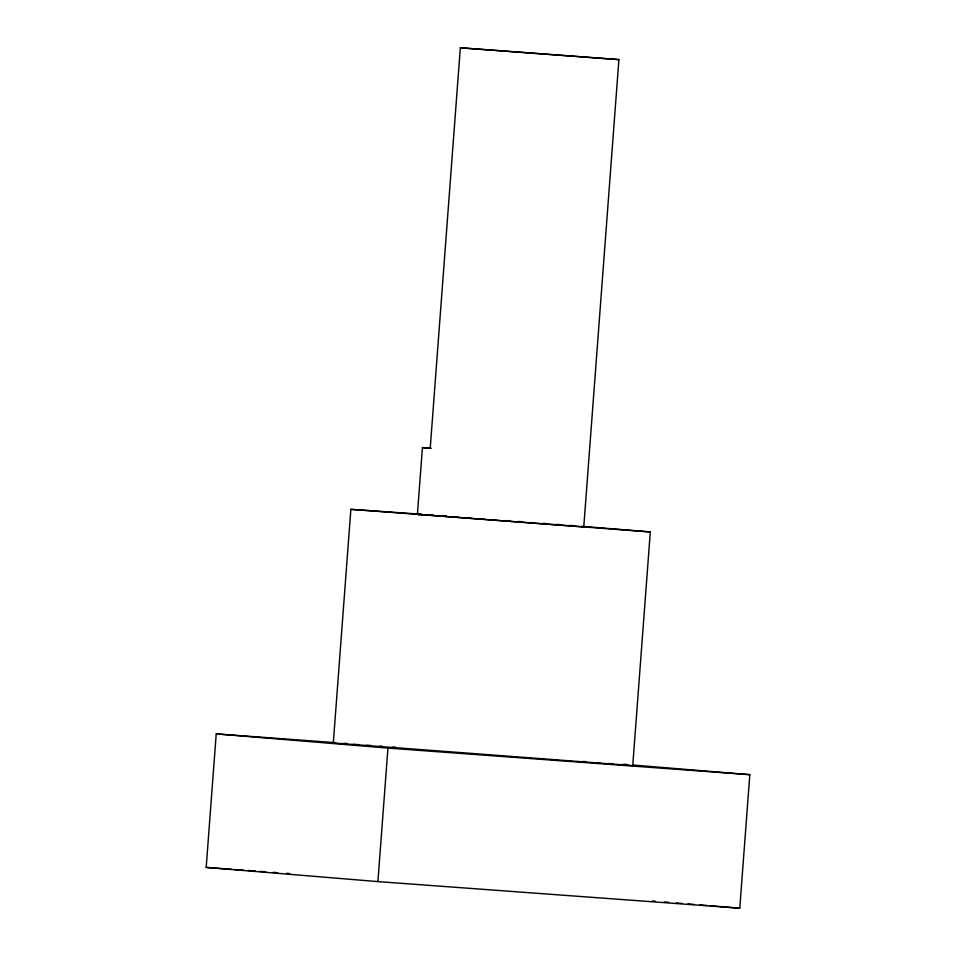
<?xml version="1.0" encoding="UTF-8"?>
<svg xmlns="http://www.w3.org/2000/svg" width="956" height="956" viewBox="0 0 956 956"><rect width="100%" height="100%" fill="white"/><g stroke="black" fill="none" stroke-linecap="round" stroke-linejoin="round"><path stroke-width="1.43" d="M632.872 765.027L749.815 774.683L739.777 908.2L377.907 881.599L206.185 867.415L216.223 733.897L335.365 742.657M581.547 526.29L650.307 531.942L632.741 765.589L333.297 742.991L350.876 509.345L421.883 514.28M377.907 881.599L387.945 748.082L216.223 733.897M422.433 447.611L430.212 448.34L460.338 47.8L618.902 59.619L583.769 526.923L417.414 514.364L422.433 447.611L431.264 448.173M618.902 59.619L460.338 47.8M417.414 514.364L421.978 514.639M650.307 531.942L350.876 509.345M333.297 742.991L336.046 743.159M429.077 515.117L431.909 515.308M341.531 743.481L346 743.78M353.445 744.294L359.408 744.7M440.68 515.941L446.524 516.36M366.71 745.214L371.095 745.537M379.855 746.158L382.782 746.361M429.041 514.806L433.331 515.117M441.935 515.75L446.237 516.073M454.853 516.706L457.721 516.921M467.771 517.662L470.639 517.877M453.562 516.861L457.781 517.172M466.301 517.793L470.734 518.128M479.625 518.785L482.589 519M344.291 743.314L347.279 743.529M392.856 747.09L395.724 747.305M387.945 748.082L749.815 774.683M206.185 867.415L231.507 869.279M234.483 869.494L243.422 870.151M247.891 870.474L255.336 871.024M259.805 871.358L265.756 871.788M273.201 872.338L277.67 872.673M286.609 873.33L289.584 873.545M480.76 518.63L483.664 518.845M506.871 520.59L509.775 520.805M491.348 519.658L495.698 519.98M504.398 520.638L507.301 520.853M518.57 521.474L521.522 521.701M543.641 523.374L546.593 523.601M556.822 524.39L561.196 524.725M569.919 525.394L574.281 525.728M529.983 522.574L534.141 522.896M542.446 523.541L547.991 523.96M517.244 521.606L521.498 521.928M555.34 524.545L561.208 524.999M582.885 761.418L585.801 761.645M568.581 525.585L574.496 526.063M597.428 762.553L600.272 762.78M608.781 763.474L613.047 763.808M623.993 764.298L626.945 764.537M652.434 900.982L655.398 901.233M664.277 901.962L668.722 902.333M676.119 902.942L682.046 903.432M687.962 903.922L693.889 904.412M699.804 904.902L707.201 905.511M710.165 905.75L739.777 908.2M621.4 764.501L628.092 765.075M582.67 526.756L583.769 526.923"/></g></svg>
